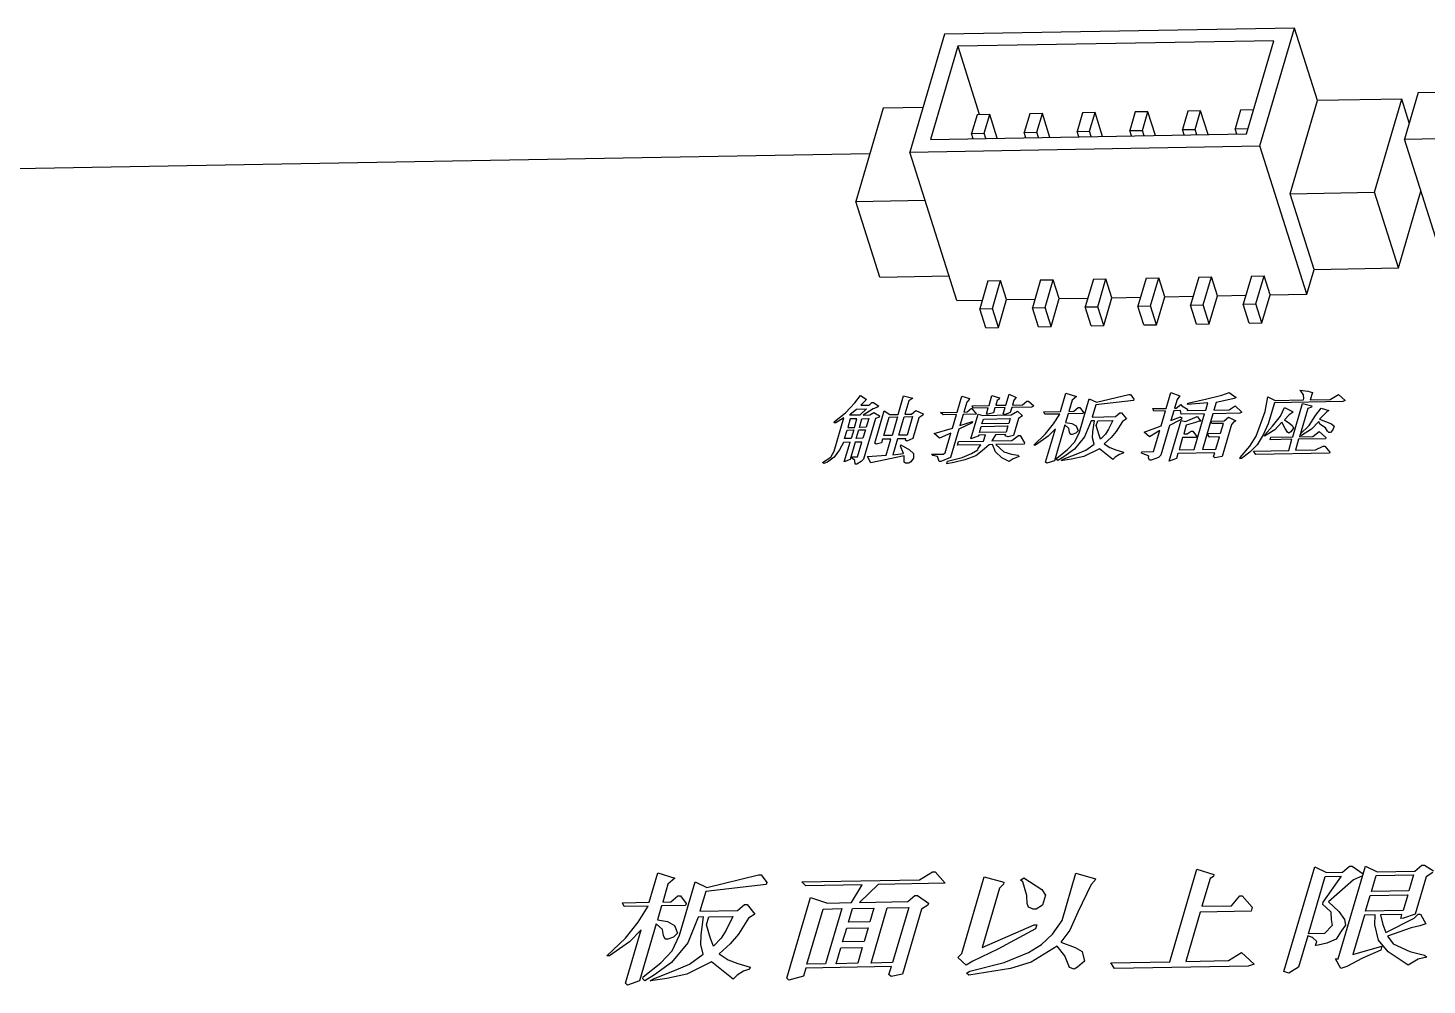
# Model space of a CAD drawing. Header units: inches. Extents: x 716 to 1232, y -1720 to -1356.
# Drawn here: x 1088.58 to 1120.18, y -1611.59 to -1589.97 of the extents above; entities that cross this region are included whole.
import ezdxf

# ---------------------------------------------------------------- set-up
doc = ezdxf.new("R2010")
doc.units = ezdxf.units.IN
doc.header["$LTSCALE"] = 20
doc.header["$MEASUREMENT"] = 0
doc.layers.get('0').update_dxf_attribs({"linetype": 'CONTINUOUS'})
doc.layers.add('03___PRT_ALL_CURVES', color=7, linetype='CONTINUOUS')

msp = doc.modelspace()

# ---------------------------------------------------------------- linework, layer by layer
at = {"color": 7, "linetype": 'Continuous'}
for p, q in [((1109.28, -1590.112), (1108.497, -1592.777)), ((1117.184, -1589.972), (1109.28, -1590.112)), ((1116.401, -1592.637), (1117.184, -1589.972)), ((1117.702, -1591.611), (1117.184, -1589.972)), ((1109.579, -1590.386), (1108.96, -1592.49)), ((1116.72, -1590.259), (1109.579, -1590.386)), ((1109.579, -1590.386), (1110.063, -1591.916)), ((1116.102, -1592.363), (1116.72, -1590.259)), ((1117.084, -1593.715), (1117.702, -1591.611)), ((1119.606, -1591.577), (1117.702, -1591.611)), ((1118.988, -1593.681), (1119.606, -1591.577)), ((1119.777, -1592.117), (1119.606, -1591.577)), ((1119.979, -1591.432), (1119.669, -1592.484)), ((1119.979, -1591.432), (1120.455, -1591.424)), ((1107.894, -1591.785), (1107.276, -1593.889)), ((1108.793, -1591.769), (1107.894, -1591.785)), ((1110.014, -1591.932), (1109.89, -1592.352)), ((1110.299, -1591.927), (1110.014, -1591.932)), ((1110.176, -1592.347), (1110.299, -1591.927)), ((1110.469, -1592.463), (1110.299, -1591.927)), ((1111.204, -1591.911), (1111.08, -1592.331)), ((1111.49, -1591.905), (1111.204, -1591.911)), ((1111.366, -1592.326), (1111.49, -1591.905)), ((1111.659, -1592.442), (1111.49, -1591.905)), ((1112.394, -1591.889), (1112.271, -1592.31)), ((1112.68, -1591.884), (1112.394, -1591.889)), ((1112.556, -1592.305), (1112.68, -1591.884)), ((1112.85, -1592.421), (1112.68, -1591.884)), ((1113.585, -1591.868), (1113.461, -1592.289)), ((1113.87, -1591.863), (1113.585, -1591.868)), ((1113.747, -1592.284), (1113.87, -1591.863)), ((1114.04, -1592.399), (1113.87, -1591.863)), ((1114.775, -1591.847), (1114.651, -1592.268)), ((1115.061, -1591.842), (1114.775, -1591.847)), ((1114.937, -1592.263), (1115.061, -1591.842)), ((1115.23, -1592.378), (1115.061, -1591.842)), ((1115.965, -1591.826), (1115.842, -1592.247)), ((1116.251, -1591.821), (1115.965, -1591.826)), ((1109.89, -1592.352), (1110.176, -1592.347)), ((1110.214, -1592.467), (1110.176, -1592.347)), ((1111.08, -1592.331), (1111.366, -1592.326)), ((1111.118, -1592.451), (1111.08, -1592.331)), ((1111.404, -1592.446), (1111.366, -1592.326)), ((1112.271, -1592.31), (1112.556, -1592.305)), ((1112.309, -1592.43), (1112.271, -1592.31)), ((1112.594, -1592.425), (1112.556, -1592.305)), ((1113.461, -1592.289), (1113.747, -1592.284)), ((1113.499, -1592.409), (1113.461, -1592.289)), ((1113.785, -1592.404), (1113.747, -1592.284)), ((1114.651, -1592.268), (1114.937, -1592.263)), ((1114.689, -1592.388), (1114.651, -1592.268)), ((1114.975, -1592.383), (1114.937, -1592.263)), ((1115.842, -1592.247), (1116.127, -1592.242)), ((1115.88, -1592.367), (1115.842, -1592.247)), ((1108.497, -1592.777), (1116.401, -1592.637)), ((1108.96, -1592.49), (1116.102, -1592.363)), ((1109.928, -1592.472), (1109.89, -1592.352)), ((1117.46, -1595.986), (1116.401, -1592.637)), ((1119.669, -1592.484), (1122.526, -1592.434)), ((1121.022, -1596.76), (1119.669, -1592.484)), ((1107.592, -1592.812), (1067.98, -1593.515)), ((1109.556, -1596.126), (1108.497, -1592.777)), ((1107.276, -1593.889), (1108.84, -1593.861)), ((1107.817, -1595.599), (1107.276, -1593.889)), ((1117.084, -1593.715), (1118.988, -1593.681)), ((1117.625, -1595.425), (1117.084, -1593.715)), ((1119.529, -1595.391), (1118.988, -1593.681)), ((1119.529, -1595.391), (1120.039, -1593.654)), ((1117.46, -1595.986), (1117.625, -1595.425)), ((1117.625, -1595.425), (1119.529, -1595.391)), ((1107.817, -1595.599), (1109.381, -1595.571)), ((1110.259, -1595.684), (1110.074, -1596.315)), ((1110.259, -1595.684), (1110.545, -1595.679)), ((1110.359, -1596.31), (1110.545, -1595.679)), ((1110.68, -1596.106), (1110.545, -1595.679)), ((1111.449, -1595.663), (1111.264, -1596.294)), ((1111.449, -1595.663), (1111.735, -1595.658)), ((1111.55, -1596.289), (1111.735, -1595.658)), ((1111.87, -1596.085), (1111.735, -1595.658)), ((1112.64, -1595.642), (1112.454, -1596.273)), ((1112.64, -1595.642), (1112.925, -1595.636)), ((1112.74, -1596.268), (1112.925, -1595.636)), ((1113.061, -1596.064), (1112.925, -1595.636)), ((1113.83, -1595.62), (1113.645, -1596.252)), ((1113.83, -1595.62), (1114.116, -1595.615)), ((1113.93, -1596.247), (1114.116, -1595.615)), ((1114.251, -1596.043), (1114.116, -1595.615)), ((1115.02, -1595.599), (1114.835, -1596.23)), ((1115.02, -1595.599), (1115.306, -1595.594)), ((1115.12, -1596.225), (1115.306, -1595.594)), ((1115.441, -1596.022), (1115.306, -1595.594)), ((1116.211, -1595.578), (1116.025, -1596.209)), ((1116.211, -1595.578), (1116.496, -1595.573)), ((1116.311, -1596.204), (1116.496, -1595.573)), ((1116.631, -1596.001), (1116.496, -1595.573)), ((1109.556, -1596.126), (1110.132, -1596.116)), ((1110.495, -1596.737), (1110.68, -1596.106)), ((1110.68, -1596.106), (1111.322, -1596.095)), ((1111.685, -1596.716), (1111.87, -1596.085)), ((1111.87, -1596.085), (1112.513, -1596.074)), ((1112.875, -1596.695), (1113.061, -1596.064)), ((1113.061, -1596.064), (1113.703, -1596.053)), ((1114.065, -1596.674), (1114.251, -1596.043)), ((1114.251, -1596.043), (1114.893, -1596.031)), ((1115.256, -1596.653), (1115.441, -1596.022)), ((1115.441, -1596.022), (1116.084, -1596.01)), ((1116.446, -1596.632), (1116.631, -1596.001)), ((1116.631, -1596.001), (1117.46, -1595.986)), ((1110.074, -1596.315), (1110.359, -1596.31)), ((1110.209, -1596.743), (1110.074, -1596.315)), ((1110.495, -1596.737), (1110.359, -1596.31)), ((1111.264, -1596.294), (1111.55, -1596.289)), ((1111.399, -1596.721), (1111.264, -1596.294)), ((1111.685, -1596.716), (1111.55, -1596.289)), ((1112.454, -1596.273), (1112.74, -1596.268)), ((1112.589, -1596.7), (1112.454, -1596.273)), ((1112.875, -1596.695), (1112.74, -1596.268)), ((1113.645, -1596.252), (1113.93, -1596.247)), ((1113.78, -1596.679), (1113.645, -1596.252)), ((1114.065, -1596.674), (1113.93, -1596.247)), ((1114.835, -1596.23), (1115.12, -1596.225)), ((1114.97, -1596.658), (1114.835, -1596.23)), ((1115.256, -1596.653), (1115.12, -1596.225)), ((1116.025, -1596.209), (1116.311, -1596.204)), ((1116.16, -1596.637), (1116.025, -1596.209)), ((1116.446, -1596.632), (1116.311, -1596.204)), ((1110.209, -1596.743), (1110.495, -1596.737)), ((1111.399, -1596.721), (1111.685, -1596.716)), ((1112.589, -1596.7), (1112.875, -1596.695)), ((1113.78, -1596.679), (1114.065, -1596.674)), ((1114.97, -1596.658), (1115.256, -1596.653)), ((1116.16, -1596.637), (1116.446, -1596.632))]:
    msp.add_line(p, q, dxfattribs=at)
at = {"layer": '03___PRT_ALL_CURVES', "color": 40, "linetype": 'Continuous'}
for p, q in [((1107.256, -1598.441), (1107.38, -1598.272)), ((1107.38, -1598.272), (1107.507, -1598.353)), ((1107.507, -1598.353), (1107.499, -1598.381)), ((1108.232, -1598.7), (1108.354, -1598.283)), ((1108.354, -1598.283), (1108.565, -1598.334)), ((1108.565, -1598.334), (1108.473, -1598.391)), ((1109.563, -1598.649), (1109.669, -1598.287)), ((1109.669, -1598.287), (1109.841, -1598.339)), ((1109.841, -1598.339), (1109.833, -1598.367)), ((1110.284, -1598.498), (1110.349, -1598.275)), ((1110.349, -1598.275), (1110.522, -1598.327)), ((1110.522, -1598.327), (1110.513, -1598.355)), ((1110.662, -1598.491), (1110.735, -1598.24)), ((1110.735, -1598.24), (1110.9, -1598.321)), ((1110.9, -1598.321), (1110.845, -1598.377)), ((1111.897, -1598.635), (1112.02, -1598.218)), ((1112.02, -1598.218), (1112.26, -1598.296)), ((1112.26, -1598.296), (1112.16, -1598.381)), ((1112.325, -1599.098), (1112.546, -1598.347)), ((1112.546, -1598.347), (1112.71, -1598.427)), ((1112.71, -1598.427), (1113.439, -1598.248)), ((1113.439, -1598.248), (1113.477, -1598.247)), ((1113.477, -1598.247), (1113.558, -1598.356)), ((1114.286, -1598.565), (1114.392, -1598.203)), ((1114.392, -1598.203), (1114.594, -1598.283)), ((1114.594, -1598.283), (1114.532, -1598.367)), ((1115.175, -1598.355), (1115.539, -1598.266)), ((1115.539, -1598.266), (1115.707, -1598.208)), ((1115.817, -1598.344), (1115.658, -1598.375)), ((1115.707, -1598.208), (1115.863, -1598.316)), ((1115.863, -1598.316), (1115.817, -1598.344)), ((1116.521, -1598.636), (1116.581, -1598.303)), ((1116.581, -1598.303), (1116.745, -1598.383)), ((1117.332, -1598.179), (1117.302, -1598.152)), ((1117.302, -1598.152), (1117.483, -1598.176)), ((1117.383, -1598.261), (1117.332, -1598.179)), ((1117.396, -1598.344), (1117.383, -1598.261)), ((1117.388, -1598.372), (1117.396, -1598.344)), ((1117.483, -1598.176), (1117.588, -1598.202)), ((1117.588, -1598.202), (1117.539, -1598.369)), ((1117.992, -1598.361), (1118.176, -1598.247)), ((1118.176, -1598.247), (1118.324, -1598.383)), ((1106.793, -1598.864), (1107.039, -1598.666)), ((1107.039, -1598.666), (1107.256, -1598.441)), ((1107.144, -1598.692), (1107.29, -1598.578)), ((1107.29, -1598.578), (1107.517, -1598.574)), ((1107.517, -1598.574), (1107.363, -1598.716)), ((1107.499, -1598.381), (1107.39, -1598.494)), ((1107.39, -1598.494), (1107.579, -1598.49)), ((1107.668, -1598.572), (1107.438, -1598.714)), ((1107.579, -1598.49), (1107.633, -1598.434)), ((1107.589, -1598.712), (1107.681, -1598.655)), ((1107.633, -1598.434), (1107.671, -1598.433)), ((1107.752, -1598.543), (1107.668, -1598.572)), ((1107.671, -1598.433), (1107.798, -1598.514)), ((1107.681, -1598.655), (1107.808, -1598.735)), ((1107.704, -1599.346), (1107.916, -1598.623)), ((1107.798, -1598.514), (1107.752, -1598.543)), ((1107.916, -1598.623), (1108.043, -1598.704)), ((1108.473, -1598.391), (1108.383, -1598.697)), ((1108.534, -1598.695), (1108.634, -1598.61)), ((1108.634, -1598.61), (1108.799, -1598.69)), ((1109.185, -1598.656), (1109.563, -1598.649)), ((1109.244, -1598.71), (1109.185, -1598.656)), ((1109.779, -1598.424), (1109.714, -1598.646)), ((1109.714, -1598.646), (1109.789, -1598.645)), ((1109.833, -1598.367), (1109.779, -1598.424)), ((1109.789, -1598.645), (1109.889, -1598.56)), ((1109.889, -1598.56), (1110, -1598.696)), ((1109.906, -1598.504), (1110.284, -1598.498)), ((1109.927, -1598.559), (1109.906, -1598.504)), ((1110.267, -1598.553), (1109.927, -1598.559)), ((1110.226, -1598.692), (1110.267, -1598.553)), ((1110.386, -1598.662), (1110.264, -1598.692)), ((1110.418, -1598.551), (1110.386, -1598.662)), ((1110.645, -1598.547), (1110.418, -1598.551)), ((1110.467, -1598.384), (1110.435, -1598.495)), ((1110.435, -1598.495), (1110.662, -1598.491)), ((1110.513, -1598.355), (1110.467, -1598.384)), ((1110.604, -1598.686), (1110.645, -1598.547)), ((1110.764, -1598.655), (1110.634, -1598.713)), ((1110.796, -1598.544), (1110.764, -1598.655)), ((1110.785, -1598.71), (1110.923, -1598.625)), ((1111.25, -1598.536), (1110.796, -1598.544)), ((1110.845, -1598.377), (1110.813, -1598.488)), ((1110.813, -1598.488), (1111.039, -1598.484)), ((1110.923, -1598.625), (1111.041, -1598.733)), ((1111.039, -1598.484), (1111.139, -1598.399)), ((1111.139, -1598.399), (1111.177, -1598.399)), ((1111.177, -1598.399), (1111.296, -1598.507)), ((1111.296, -1598.507), (1111.25, -1598.536)), ((1111.519, -1598.642), (1111.897, -1598.635)), ((1111.541, -1598.697), (1111.519, -1598.642)), ((1112.16, -1598.381), (1112.086, -1598.632)), ((1112.086, -1598.632), (1112.2, -1598.63)), ((1112.2, -1598.63), (1112.3, -1598.545)), ((1112.3, -1598.545), (1112.337, -1598.544)), ((1112.337, -1598.544), (1112.418, -1598.654)), ((1112.418, -1598.654), (1112.41, -1598.681)), ((1112.694, -1598.483), (1112.612, -1598.761)), ((1113.55, -1598.384), (1112.694, -1598.483)), ((1113.141, -1598.751), (1113.241, -1598.667)), ((1113.241, -1598.667), (1113.279, -1598.666)), ((1113.279, -1598.666), (1113.389, -1598.802)), ((1113.558, -1598.356), (1113.55, -1598.384)), ((1113.984, -1598.57), (1114.286, -1598.565)), ((1114.005, -1598.625), (1113.984, -1598.57)), ((1114.27, -1598.621), (1114.005, -1598.625)), ((1114.172, -1598.955), (1114.27, -1598.621)), ((1114.459, -1598.617), (1114.393, -1598.84)), ((1114.61, -1598.615), (1114.459, -1598.617)), ((1114.532, -1598.367), (1114.475, -1598.562)), ((1114.475, -1598.562), (1114.513, -1598.561)), ((1114.513, -1598.561), (1114.613, -1598.476)), ((1114.623, -1598.698), (1114.61, -1598.615)), ((1114.613, -1598.476), (1114.642, -1598.503)), ((1114.642, -1598.503), (1114.769, -1598.584)), ((1114.769, -1598.584), (1114.761, -1598.612)), ((1114.761, -1598.612), (1115.177, -1598.605)), ((1115.226, -1598.438), (1114.764, -1598.474)), ((1114.764, -1598.474), (1114.772, -1598.446)), ((1114.772, -1598.446), (1115.175, -1598.355)), ((1115.177, -1598.605), (1115.226, -1598.438)), ((1115.415, -1598.434), (1115.365, -1598.601)), ((1115.365, -1598.601), (1115.706, -1598.595)), ((1115.658, -1598.375), (1115.415, -1598.434)), ((1115.706, -1598.595), (1115.843, -1598.51)), ((1115.843, -1598.51), (1115.992, -1598.646)), ((1115.992, -1598.646), (1115.946, -1598.674)), ((1116.319, -1599.193), (1116.521, -1598.636)), ((1116.729, -1598.439), (1116.59, -1598.912)), ((1118.278, -1598.411), (1116.729, -1598.439)), ((1116.745, -1598.383), (1117.388, -1598.372)), ((1116.866, -1598.741), (1116.961, -1598.545)), ((1116.961, -1598.545), (1117.125, -1598.625)), ((1117.155, -1598.653), (1117.063, -1598.71)), ((1117.125, -1598.625), (1117.155, -1598.653)), ((1117.142, -1599.207), (1117.363, -1598.455)), ((1117.482, -1598.564), (1117.294, -1599.204)), ((1117.363, -1598.455), (1117.574, -1598.507)), ((1117.565, -1598.535), (1117.482, -1598.564)), ((1117.539, -1598.369), (1117.992, -1598.361)), ((1117.574, -1598.507), (1117.565, -1598.535)), ((1117.659, -1598.727), (1117.784, -1598.558)), ((1117.91, -1598.639), (1117.748, -1598.808)), ((1117.784, -1598.558), (1117.956, -1598.611)), ((1117.956, -1598.611), (1117.91, -1598.639)), ((1118.324, -1598.383), (1118.278, -1598.411)), ((1106.785, -1598.892), (1106.793, -1598.864)), ((1106.822, -1598.891), (1106.785, -1598.892)), ((1106.786, -1599.529), (1107.006, -1598.777)), ((1107.006, -1598.777), (1106.822, -1598.891)), ((1107.149, -1598.802), (1107.092, -1598.997)), ((1107.136, -1598.72), (1107.144, -1598.692)), ((1107.363, -1598.716), (1107.136, -1598.72)), ((1107.3, -1598.8), (1107.149, -1598.802)), ((1107.243, -1598.995), (1107.3, -1598.8)), ((1107.357, -1598.993), (1107.414, -1598.798)), ((1107.414, -1598.798), (1107.565, -1598.795)), ((1107.438, -1598.714), (1107.589, -1598.712)), ((1107.716, -1598.792), (1107.446, -1599.711)), ((1107.565, -1598.795), (1107.508, -1598.99)), ((1107.8, -1598.763), (1107.716, -1598.792)), ((1107.808, -1598.735), (1107.8, -1598.763)), ((1107.904, -1599.177), (1108.027, -1598.759)), ((1108.027, -1598.759), (1108.216, -1598.756)), ((1108.043, -1598.704), (1108.232, -1598.7)), ((1108.216, -1598.756), (1108.093, -1599.173)), ((1108.244, -1599.171), (1108.367, -1598.753)), ((1108.367, -1598.753), (1108.556, -1598.75)), ((1108.383, -1598.697), (1108.534, -1598.695)), ((1108.556, -1598.75), (1108.433, -1599.167)), ((1108.699, -1598.775), (1108.56, -1599.248)), ((1108.79, -1598.718), (1108.699, -1598.775)), ((1108.799, -1598.69), (1108.79, -1598.718)), ((1109.546, -1598.705), (1109.244, -1598.71)), ((1109.456, -1599.011), (1109.546, -1598.705)), ((1109.905, -1598.892), (1109.599, -1599.036)), ((1109.697, -1598.702), (1109.624, -1598.952)), ((1109.624, -1598.952), (1109.913, -1598.864)), ((1110, -1598.696), (1109.697, -1598.702)), ((1109.874, -1599.252), (1110.037, -1598.696)), ((1109.913, -1598.864), (1109.905, -1598.892)), ((1110.037, -1598.696), (1110.143, -1598.722)), ((1110.066, -1599.111), (1110.107, -1598.971)), ((1110.107, -1598.971), (1110.711, -1598.961)), ((1110.123, -1598.916), (1110.156, -1598.804)), ((1110.728, -1598.905), (1110.123, -1598.916)), ((1110.143, -1598.722), (1110.785, -1598.71)), ((1110.156, -1598.804), (1110.761, -1598.794)), ((1110.264, -1598.692), (1110.226, -1598.692)), ((1110.634, -1598.713), (1110.604, -1598.686)), ((1110.711, -1598.961), (1110.671, -1599.1)), ((1110.761, -1598.794), (1110.728, -1598.905)), ((1110.949, -1598.79), (1110.835, -1599.18)), ((1111.041, -1598.733), (1110.949, -1598.79)), ((1111.881, -1598.691), (1111.541, -1598.697)), ((1111.561, -1599.139), (1111.74, -1598.915)), ((1111.74, -1598.915), (1111.881, -1598.691)), ((1111.996, -1598.938), (1111.759, -1599.745)), ((1112.085, -1599.019), (1111.996, -1598.938)), ((1112.07, -1598.687), (1112.013, -1598.882)), ((1112.013, -1598.882), (1112.156, -1598.907)), ((1112.41, -1598.681), (1112.07, -1598.687)), ((1112.156, -1598.907), (1112.253, -1598.961)), ((1112.253, -1598.961), (1112.295, -1599.071)), ((1112.588, -1598.844), (1112.443, -1599.207)), ((1112.663, -1598.843), (1112.588, -1598.844)), ((1112.612, -1598.761), (1113.141, -1598.751)), ((1112.627, -1599.093), (1112.663, -1598.843)), ((1112.706, -1598.953), (1112.739, -1598.842)), ((1112.762, -1599.146), (1112.706, -1598.953)), ((1112.739, -1598.842), (1113.079, -1598.836)), ((1113.079, -1598.836), (1112.984, -1599.031)), ((1113.297, -1598.859), (1113.156, -1599.083)), ((1113.389, -1598.802), (1113.297, -1598.859)), ((1113.791, -1599.1), (1114.172, -1598.955)), ((1114.36, -1598.951), (1114.164, -1599.619)), ((1114.35, -1599.754), (1114.62, -1598.836)), ((1114.582, -1598.837), (1114.36, -1598.951)), ((1114.393, -1598.84), (1114.607, -1598.753)), ((1114.628, -1598.808), (1114.582, -1598.837)), ((1114.607, -1598.753), (1114.636, -1598.78)), ((1114.62, -1598.836), (1114.725, -1598.862)), ((1115.152, -1598.688), (1114.623, -1598.698)), ((1114.636, -1598.78), (1114.628, -1598.808)), ((1114.738, -1598.945), (1114.681, -1599.139)), ((1114.725, -1598.862), (1114.985, -1598.746)), ((1114.944, -1598.886), (1114.738, -1598.945)), ((1114.915, -1599.495), (1115.152, -1598.688)), ((1115.027, -1598.856), (1114.944, -1598.886)), ((1114.985, -1598.746), (1115.065, -1598.856)), ((1115.065, -1598.856), (1115.027, -1598.856)), ((1115.341, -1598.685), (1115.104, -1599.492)), ((1115.292, -1598.852), (1115.594, -1598.846)), ((1115.313, -1598.907), (1115.292, -1598.852)), ((1115.578, -1598.902), (1115.313, -1598.907)), ((1115.946, -1598.674), (1115.341, -1598.685)), ((1115.512, -1599.125), (1115.578, -1598.902)), ((1115.759, -1598.927), (1115.546, -1599.65)), ((1115.594, -1598.846), (1115.694, -1598.762)), ((1115.694, -1598.762), (1115.859, -1598.842)), ((1115.813, -1598.87), (1115.759, -1598.927)), ((1115.859, -1598.842), (1115.813, -1598.87)), ((1116.59, -1598.912), (1116.479, -1599.163)), ((1116.516, -1599.162), (1116.687, -1598.965)), ((1116.687, -1598.965), (1116.866, -1598.741)), ((1116.9, -1598.879), (1116.738, -1599.048)), ((1116.973, -1599.016), (1116.9, -1598.879)), ((1117.063, -1598.71), (1116.955, -1598.822)), ((1116.955, -1598.822), (1117.081, -1598.903)), ((1117.081, -1598.903), (1117.14, -1598.957)), ((1117.14, -1598.957), (1117.162, -1599.012)), ((1117.31, -1599.148), (1117.518, -1598.951)), ((1117.518, -1598.951), (1117.659, -1598.727)), ((1117.732, -1598.864), (1117.569, -1599.033)), ((1117.753, -1598.919), (1117.732, -1598.864)), ((1117.748, -1598.808), (1118.018, -1598.914)), ((1117.88, -1599), (1117.753, -1598.919)), ((1118.018, -1598.914), (1118.077, -1598.968)), ((1118.077, -1598.968), (1118.052, -1599.052)), ((1107.018, -1599.248), (1107.076, -1599.053)), ((1107.17, -1599.245), (1107.018, -1599.248)), ((1107.076, -1599.053), (1107.227, -1599.05)), ((1107.092, -1598.997), (1107.243, -1598.995)), ((1107.227, -1599.05), (1107.17, -1599.245)), ((1107.283, -1599.243), (1107.34, -1599.048)), ((1107.434, -1599.24), (1107.283, -1599.243)), ((1107.34, -1599.048), (1107.491, -1599.046)), ((1107.508, -1598.99), (1107.357, -1598.993)), ((1107.491, -1599.046), (1107.434, -1599.24)), ((1107.879, -1599.26), (1107.855, -1599.344)), ((1108.068, -1599.257), (1107.879, -1599.26)), ((1108.093, -1599.173), (1107.904, -1599.177)), ((1107.962, -1599.619), (1108.068, -1599.257)), ((1108.219, -1599.254), (1108.113, -1599.616)), ((1108.408, -1599.251), (1108.219, -1599.254)), ((1108.433, -1599.167), (1108.244, -1599.171)), ((1108.4, -1599.279), (1108.408, -1599.251)), ((1108.43, -1599.306), (1108.4, -1599.279)), ((1108.56, -1599.248), (1108.43, -1599.306)), ((1109.046, -1599.129), (1109.456, -1599.011)), ((1109.164, -1599.237), (1109.046, -1599.129)), ((1109.424, -1599.122), (1109.164, -1599.237)), ((1109.293, -1599.567), (1109.424, -1599.122)), ((1109.599, -1599.036), (1109.411, -1599.676)), ((1110.041, -1599.194), (1109.874, -1599.252)), ((1110.05, -1599.166), (1110.041, -1599.194)), ((1110.201, -1599.164), (1110.05, -1599.166)), ((1110.671, -1599.1), (1110.066, -1599.111)), ((1110.16, -1599.303), (1110.201, -1599.164)), ((1110.427, -1599.16), (1110.349, -1599.299)), ((1110.349, -1599.299), (1110.802, -1599.291)), ((1110.654, -1599.156), (1110.427, -1599.16)), ((1110.646, -1599.183), (1110.654, -1599.156)), ((1110.713, -1599.21), (1110.646, -1599.183)), ((1110.835, -1599.18), (1110.713, -1599.21)), ((1110.802, -1599.291), (1110.948, -1599.178)), ((1110.948, -1599.178), (1110.986, -1599.177)), ((1110.986, -1599.177), (1111.088, -1599.342)), ((1111.299, -1599.393), (1111.561, -1599.139)), ((1111.62, -1599.194), (1111.336, -1599.393)), ((1111.562, -1599.776), (1111.783, -1599.025)), ((1111.783, -1599.025), (1111.62, -1599.194)), ((1112.098, -1599.102), (1112.085, -1599.019)), ((1112.12, -1599.157), (1112.098, -1599.102)), ((1112.158, -1599.157), (1112.12, -1599.157)), ((1112.241, -1599.127), (1112.158, -1599.157)), ((1112.443, -1599.207), (1112.211, -1599.488)), ((1112.222, -1599.322), (1112.325, -1599.098)), ((1112.295, -1599.071), (1112.241, -1599.127)), ((1112.624, -1599.231), (1112.627, -1599.093)), ((1112.659, -1599.369), (1112.624, -1599.231)), ((1112.805, -1599.256), (1112.762, -1599.146)), ((1112.913, -1599.143), (1112.805, -1599.256)), ((1113.04, -1599.224), (1112.886, -1599.365)), ((1112.984, -1599.031), (1112.913, -1599.143)), ((1113.156, -1599.083), (1113.04, -1599.224)), ((1113.909, -1599.209), (1113.791, -1599.1)), ((1114.139, -1599.066), (1113.909, -1599.209)), ((1114, -1599.539), (1114.139, -1599.066)), ((1114.657, -1599.223), (1114.575, -1599.501)), ((1114.959, -1599.218), (1114.657, -1599.223)), ((1114.681, -1599.139), (1114.757, -1599.138)), ((1114.757, -1599.138), (1114.849, -1599.081)), ((1114.849, -1599.081), (1114.886, -1599.08)), ((1114.886, -1599.08), (1114.967, -1599.19)), ((1114.967, -1599.19), (1114.959, -1599.218)), ((1115.21, -1599.13), (1115.512, -1599.125)), ((1115.261, -1599.212), (1115.21, -1599.13)), ((1115.488, -1599.208), (1115.261, -1599.212)), ((1115.406, -1599.487), (1115.488, -1599.208)), ((1116.178, -1599.417), (1116.319, -1599.193)), ((1116.479, -1599.163), (1116.338, -1599.387)), ((1116.738, -1599.048), (1116.508, -1599.19)), ((1116.508, -1599.19), (1116.516, -1599.162)), ((1116.635, -1599.271), (1116.651, -1599.215)), ((1117.126, -1599.262), (1116.635, -1599.271)), ((1116.651, -1599.215), (1117.142, -1599.207)), ((1117.024, -1599.098), (1116.973, -1599.016)), ((1117.054, -1599.125), (1117.024, -1599.098)), ((1117.052, -1599.513), (1117.126, -1599.262)), ((1117.1, -1599.097), (1117.054, -1599.125)), ((1117.162, -1599.012), (1117.1, -1599.097)), ((1117.277, -1599.259), (1117.204, -1599.51)), ((1117.882, -1599.249), (1117.277, -1599.259)), ((1117.294, -1599.204), (1117.596, -1599.198)), ((1117.339, -1599.175), (1117.31, -1599.148)), ((1117.569, -1599.033), (1117.339, -1599.175)), ((1117.596, -1599.198), (1117.742, -1599.085)), ((1117.742, -1599.085), (1117.89, -1599.221)), ((1117.931, -1599.082), (1117.88, -1599)), ((1117.89, -1599.221), (1117.882, -1599.249)), ((1117.96, -1599.109), (1117.931, -1599.082)), ((1117.998, -1599.108), (1117.96, -1599.109)), ((1118.052, -1599.052), (1117.998, -1599.108)), ((1106.707, -1599.669), (1106.786, -1599.529)), ((1106.907, -1599.499), (1106.782, -1599.667)), ((1106.994, -1599.331), (1106.907, -1599.499)), ((1107.145, -1599.329), (1106.994, -1599.331)), ((1107.014, -1599.774), (1107.145, -1599.329)), ((1107.258, -1599.327), (1107.144, -1599.716)), ((1107.41, -1599.324), (1107.258, -1599.327)), ((1107.311, -1599.658), (1107.41, -1599.324)), ((1107.733, -1599.373), (1107.704, -1599.346)), ((1107.855, -1599.344), (1107.733, -1599.373)), ((1108.113, -1599.616), (1108.348, -1599.584)), ((1108.284, -1599.419), (1108.292, -1599.391)), ((1108.348, -1599.584), (1108.284, -1599.419)), ((1108.292, -1599.391), (1108.486, -1599.499)), ((1108.486, -1599.499), (1108.575, -1599.58)), ((1108.575, -1599.58), (1108.58, -1599.691)), ((1108.982, -1599.6), (1109.247, -1599.596)), ((1109.012, -1599.628), (1108.982, -1599.6)), ((1109.247, -1599.596), (1109.293, -1599.567)), ((1109.569, -1599.396), (1109.593, -1599.313)), ((1110.098, -1599.387), (1109.569, -1599.396)), ((1109.593, -1599.313), (1110.16, -1599.303)), ((1109.676, -1599.671), (1109.889, -1599.584)), ((1109.889, -1599.584), (1110.027, -1599.499)), ((1110.132, -1599.525), (1109.986, -1599.638)), ((1110.027, -1599.499), (1110.035, -1599.471)), ((1110.035, -1599.471), (1110.098, -1599.387)), ((1110.287, -1599.384), (1110.132, -1599.525)), ((1110.362, -1599.382), (1110.287, -1599.384)), ((1110.426, -1599.547), (1110.362, -1599.382)), ((1110.574, -1599.683), (1110.426, -1599.547)), ((1111.08, -1599.369), (1110.438, -1599.381)), ((1110.438, -1599.381), (1110.615, -1599.544)), ((1110.615, -1599.544), (1110.788, -1599.596)), ((1110.788, -1599.596), (1110.931, -1599.621)), ((1111.088, -1599.342), (1111.08, -1599.369)), ((1111.336, -1599.393), (1111.299, -1599.393)), ((1111.813, -1599.689), (1112.059, -1599.491)), ((1111.956, -1599.714), (1112.253, -1599.598)), ((1112.211, -1599.488), (1111.973, -1599.658)), ((1112.059, -1599.491), (1112.222, -1599.322)), ((1112.253, -1599.598), (1112.467, -1599.511)), ((1112.777, -1599.478), (1112.426, -1599.65)), ((1112.467, -1599.511), (1112.659, -1599.369)), ((1113.082, -1599.722), (1112.777, -1599.478)), ((1112.886, -1599.365), (1113.012, -1599.446)), ((1113.012, -1599.446), (1113.147, -1599.499)), ((1113.228, -1599.608), (1113.136, -1599.665)), ((1113.147, -1599.499), (1113.32, -1599.551)), ((1113.311, -1599.579), (1113.228, -1599.608)), ((1113.32, -1599.551), (1113.311, -1599.579)), ((1113.727, -1599.572), (1113.735, -1599.544)), ((1113.862, -1599.625), (1113.727, -1599.572)), ((1113.735, -1599.544), (1114, -1599.539)), ((1114.55, -1599.585), (1114.518, -1599.696)), ((1115.382, -1599.57), (1114.55, -1599.585)), ((1114.575, -1599.501), (1114.915, -1599.495)), ((1115.104, -1599.492), (1115.406, -1599.487)), ((1115.357, -1599.653), (1115.382, -1599.57)), ((1115.954, -1599.671), (1116.178, -1599.417)), ((1116.175, -1599.556), (1115.983, -1599.698)), ((1116.338, -1599.387), (1116.175, -1599.556)), ((1116.259, -1599.527), (1117.052, -1599.513)), ((1116.31, -1599.609), (1116.259, -1599.527)), ((1117.973, -1599.579), (1116.31, -1599.609)), ((1117.204, -1599.51), (1117.657, -1599.502)), ((1117.657, -1599.502), (1117.833, -1599.416)), ((1117.833, -1599.416), (1117.871, -1599.415)), ((1117.871, -1599.415), (1117.981, -1599.552)), ((1117.981, -1599.552), (1117.973, -1599.579)), ((1106.523, -1599.783), (1106.707, -1599.669)), ((1106.553, -1599.81), (1106.523, -1599.783)), ((1106.636, -1599.781), (1106.553, -1599.81)), ((1106.782, -1599.667), (1106.636, -1599.781)), ((1107.144, -1599.716), (1107.014, -1599.774)), ((1107.19, -1599.688), (1107.198, -1599.66)), ((1107.249, -1599.742), (1107.19, -1599.688)), ((1107.198, -1599.66), (1107.311, -1599.658)), ((1107.262, -1599.825), (1107.249, -1599.742)), ((1107.3, -1599.824), (1107.262, -1599.825)), ((1107.392, -1599.767), (1107.3, -1599.824)), ((1107.446, -1599.711), (1107.392, -1599.767)), ((1107.538, -1599.654), (1107.962, -1599.619)), ((1107.611, -1599.791), (1107.538, -1599.654)), ((1108.37, -1599.639), (1107.611, -1599.791)), ((1108.366, -1599.778), (1108.37, -1599.639)), ((1108.396, -1599.805), (1108.366, -1599.778)), ((1108.472, -1599.803), (1108.396, -1599.805)), ((1108.518, -1599.775), (1108.472, -1599.803)), ((1108.58, -1599.691), (1108.518, -1599.775)), ((1109.117, -1599.653), (1109.012, -1599.628)), ((1109.16, -1599.763), (1109.117, -1599.653)), ((1109.198, -1599.763), (1109.16, -1599.763)), ((1109.411, -1599.676), (1109.198, -1599.763)), ((1109.333, -1599.816), (1109.349, -1599.76)), ((1109.492, -1599.785), (1109.333, -1599.816)), ((1109.349, -1599.76), (1109.676, -1599.671)), ((1109.735, -1599.726), (1109.492, -1599.785)), ((1109.986, -1599.638), (1109.735, -1599.726)), ((1110.739, -1599.763), (1110.574, -1599.683)), ((1110.831, -1599.706), (1110.739, -1599.763)), ((1110.961, -1599.648), (1110.831, -1599.706)), ((1110.931, -1599.621), (1110.961, -1599.648)), ((1111.592, -1599.803), (1111.562, -1599.776)), ((1111.759, -1599.745), (1111.592, -1599.803)), ((1111.805, -1599.717), (1111.813, -1599.689)), ((1111.835, -1599.744), (1111.805, -1599.717)), ((1111.973, -1599.658), (1111.835, -1599.744)), ((1111.91, -1599.742), (1111.956, -1599.714)), ((1111.948, -1599.742), (1111.91, -1599.742)), ((1112.145, -1599.71), (1111.948, -1599.742)), ((1112.426, -1599.65), (1112.145, -1599.71)), ((1113.136, -1599.665), (1113.082, -1599.722)), ((1113.892, -1599.652), (1113.862, -1599.625)), ((1113.883, -1599.68), (1113.892, -1599.652)), ((1113.905, -1599.735), (1113.883, -1599.68)), ((1113.943, -1599.734), (1113.905, -1599.735)), ((1114.11, -1599.676), (1113.943, -1599.734)), ((1114.164, -1599.619), (1114.11, -1599.676)), ((1114.518, -1599.696), (1114.35, -1599.754)), ((1115.387, -1599.681), (1115.357, -1599.653)), ((1115.546, -1599.65), (1115.387, -1599.681)), ((1115.945, -1599.698), (1115.954, -1599.671)), ((1115.983, -1599.698), (1115.945, -1599.698)), ((1102.609, -1609.72), (1102.806, -1609.052)), ((1102.806, -1609.052), (1103.19, -1609.178)), ((1108.713, -1609.213), (1109.007, -1609.03)), ((1109.007, -1609.03), (1109.067, -1609.029)), ((1109.067, -1609.029), (1109.291, -1609.291)), ((1111.932, -1610.13), (1112.245, -1609.062)), ((1112.245, -1609.062), (1112.69, -1609.187)), ((1114.364, -1611.062), (1114.979, -1608.969)), ((1114.979, -1608.969), (1115.363, -1609.095)), ((1115.363, -1609.095), (1115.35, -1609.139)), ((1116.946, -1611.282), (1117.639, -1608.922)), ((1117.639, -1608.922), (1117.903, -1609.05)), ((1117.903, -1609.05), (1118.265, -1609.043)), ((1118.173, -1610.994), (1118.788, -1608.901)), ((1118.265, -1609.043), (1118.425, -1608.908)), ((1118.425, -1608.908), (1118.486, -1608.906)), ((1118.486, -1608.906), (1118.736, -1609.079)), ((1118.788, -1608.901), (1119.051, -1609.029)), ((1119.051, -1609.029), (1119.898, -1609.014)), ((1119.898, -1609.014), (1120.058, -1608.879)), ((1120.058, -1608.879), (1120.118, -1608.878)), ((1120.118, -1608.878), (1120.321, -1609.007)), ((1120.308, -1609.051), (1120.161, -1609.143)), ((1103.029, -1609.314), (1102.912, -1609.714)), ((1103.19, -1609.178), (1103.029, -1609.314)), ((1103.294, -1610.461), (1103.647, -1609.258)), ((1103.647, -1609.258), (1103.91, -1609.387)), ((1105.253, -1609.318), (1103.884, -1609.476)), ((1103.91, -1609.387), (1105.077, -1609.1)), ((1105.077, -1609.1), (1105.137, -1609.099)), ((1105.137, -1609.099), (1105.266, -1609.274)), ((1105.266, -1609.274), (1105.253, -1609.318)), ((1106.052, -1609.26), (1108.713, -1609.213)), ((1106.147, -1609.347), (1106.052, -1609.26)), ((1107.417, -1609.324), (1106.147, -1609.347)), ((1107.178, -1609.727), (1107.417, -1609.324)), ((1107.78, -1609.318), (1107.36, -1609.724)), ((1109.291, -1609.291), (1107.78, -1609.318)), ((1109.667, -1610.879), (1110.177, -1609.143)), ((1110.521, -1609.402), (1110.129, -1610.738)), ((1110.177, -1609.143), (1110.621, -1609.268)), ((1110.608, -1609.312), (1110.521, -1609.402)), ((1110.621, -1609.268), (1110.608, -1609.312)), ((1110.997, -1609.217), (1111.071, -1609.171)), ((1111.044, -1609.26), (1110.997, -1609.217)), ((1111.134, -1609.569), (1111.044, -1609.26)), ((1111.071, -1609.171), (1111.476, -1609.43)), ((1112.59, -1609.321), (1112.286, -1609.947)), ((1112.677, -1609.231), (1112.59, -1609.321)), ((1112.69, -1609.187), (1112.677, -1609.231)), ((1115.277, -1609.185), (1115.093, -1609.808)), ((1115.35, -1609.139), (1115.277, -1609.185)), ((1117.497, -1610.43), (1117.876, -1609.139)), ((1118.239, -1609.132), (1117.827, -1609.716)), ((1117.876, -1609.139), (1118.239, -1609.132)), ((1118.515, -1609.216), (1117.948, -1609.713)), ((1118.723, -1609.124), (1118.515, -1609.216)), ((1118.92, -1609.475), (1119.025, -1609.118)), ((1119.025, -1609.118), (1119.872, -1609.103)), ((1119.872, -1609.103), (1119.767, -1609.46)), ((1120.161, -1609.143), (1119.912, -1609.989)), ((1102.005, -1609.731), (1102.609, -1609.72)), ((1102.912, -1609.714), (1103.093, -1609.711)), ((1103.093, -1609.711), (1103.253, -1609.575)), ((1103.253, -1609.575), (1103.314, -1609.574)), ((1103.314, -1609.574), (1103.443, -1609.749)), ((1103.884, -1609.476), (1103.753, -1609.921)), ((1105.714, -1611.437), (1106.25, -1609.611)), ((1106.25, -1609.611), (1106.634, -1609.737)), ((1106.634, -1609.737), (1107.178, -1609.727)), ((1107.36, -1609.724), (1108.448, -1609.705)), ((1108.448, -1609.705), (1108.608, -1609.569)), ((1108.608, -1609.569), (1108.668, -1609.568)), ((1108.668, -1609.568), (1108.918, -1609.741)), ((1111.142, -1609.746), (1111.134, -1609.569)), ((1111.476, -1609.43), (1111.557, -1609.561)), ((1111.557, -1609.561), (1111.492, -1609.784)), ((1115.759, -1609.797), (1115.945, -1609.572)), ((1115.945, -1609.572), (1116.005, -1609.571)), ((1116.005, -1609.571), (1116.229, -1609.832)), ((1117.827, -1609.716), (1117.814, -1609.76)), ((1117.948, -1609.713), (1118.185, -1609.931)), ((1118.79, -1609.92), (1118.894, -1609.564)), ((1118.894, -1609.564), (1119.741, -1609.549)), ((1119.767, -1609.46), (1118.92, -1609.475)), ((1119.741, -1609.549), (1119.636, -1609.905)), ((1102.039, -1609.819), (1102.005, -1609.731)), ((1102.583, -1609.809), (1102.039, -1609.819)), ((1102.358, -1610.167), (1102.583, -1609.809)), ((1102.886, -1609.803), (1102.794, -1610.115)), ((1103.43, -1609.794), (1102.886, -1609.803)), ((1103.443, -1609.749), (1103.43, -1609.794)), ((1103.753, -1609.921), (1104.6, -1609.906)), ((1103.956, -1610.05), (1104.5, -1610.041)), ((1104.5, -1610.041), (1104.348, -1610.353)), ((1104.6, -1609.906), (1104.76, -1609.77)), ((1104.76, -1609.77), (1104.82, -1609.769)), ((1104.82, -1609.769), (1104.997, -1609.988)), ((1104.997, -1609.988), (1104.85, -1610.079)), ((1106.168, -1611.118), (1106.534, -1609.872)), ((1106.534, -1609.872), (1106.958, -1609.864)), ((1106.958, -1609.864), (1106.591, -1611.111)), ((1107.108, -1610.172), (1107.199, -1609.86)), ((1107.199, -1609.86), (1107.683, -1609.851)), ((1107.683, -1609.851), (1107.592, -1610.163)), ((1107.619, -1611.093), (1107.985, -1609.846)), ((1107.985, -1609.846), (1108.469, -1609.837)), ((1108.469, -1609.837), (1108.103, -1611.084)), ((1108.758, -1609.876), (1108.327, -1611.346)), ((1108.905, -1609.785), (1108.758, -1609.876)), ((1108.918, -1609.741), (1108.905, -1609.785)), ((1111.177, -1609.834), (1111.142, -1609.746)), ((1111.284, -1609.876), (1111.177, -1609.834)), ((1111.345, -1609.875), (1111.284, -1609.876)), ((1111.492, -1609.784), (1111.345, -1609.875)), ((1112.286, -1609.947), (1112.108, -1610.349)), ((1115.054, -1609.942), (1114.727, -1611.055)), ((1116.203, -1609.922), (1115.054, -1609.942)), ((1115.093, -1609.808), (1115.759, -1609.797)), ((1116.229, -1609.832), (1116.203, -1609.922)), ((1117.814, -1609.76), (1118.004, -1609.934)), ((1118.004, -1609.934), (1118.012, -1610.111)), ((1118.185, -1609.931), (1118.314, -1610.106)), ((1118.763, -1610.009), (1118.502, -1610.9)), ((1119.005, -1610.005), (1118.763, -1610.009)), ((1119.636, -1609.905), (1118.79, -1609.92)), ((1119, -1610.226), (1119.005, -1610.005)), ((1119.61, -1609.994), (1119.126, -1610.003)), ((1119.126, -1610.003), (1119.182, -1610.223)), ((1119.584, -1610.083), (1119.61, -1609.994)), ((1119.912, -1609.989), (1119.644, -1610.082)), ((1119.886, -1610.078), (1119.973, -1609.988)), ((1119.973, -1609.988), (1120.033, -1609.986)), ((1120.033, -1609.986), (1120.149, -1610.206)), ((1102.072, -1610.527), (1102.358, -1610.167)), ((1102.073, -1611.546), (1102.426, -1610.343)), ((1102.426, -1610.343), (1102.166, -1610.614)), ((1102.768, -1610.204), (1102.388, -1611.496)), ((1102.91, -1610.335), (1102.768, -1610.204)), ((1102.794, -1610.115), (1103.023, -1610.155)), ((1102.931, -1610.467), (1102.91, -1610.335)), ((1103.023, -1610.155), (1103.178, -1610.241)), ((1103.178, -1610.241), (1103.247, -1610.417)), ((1103.714, -1610.055), (1103.483, -1610.635)), ((1103.835, -1610.052), (1103.714, -1610.055)), ((1103.778, -1610.452), (1103.835, -1610.052)), ((1103.903, -1610.228), (1103.956, -1610.05)), ((1103.993, -1610.537), (1103.903, -1610.228)), ((1104.348, -1610.353), (1104.235, -1610.533)), ((1104.85, -1610.079), (1104.624, -1610.437)), ((1106.977, -1610.617), (1107.069, -1610.305)), ((1107.069, -1610.305), (1107.552, -1610.297)), ((1107.592, -1610.163), (1107.108, -1610.172)), ((1107.552, -1610.297), (1107.461, -1610.608)), ((1110.129, -1610.738), (1111.301, -1610.23)), ((1111.335, -1610.318), (1110.479, -1610.776)), ((1111.301, -1610.23), (1111.361, -1610.229)), ((1111.361, -1610.229), (1111.335, -1610.318)), ((1111.719, -1610.444), (1111.932, -1610.13)), ((1112.108, -1610.349), (1111.909, -1610.618)), ((1118.033, -1610.243), (1117.86, -1610.424)), ((1118.012, -1610.111), (1118.033, -1610.243)), ((1118.335, -1610.238), (1118.236, -1610.373)), ((1118.314, -1610.106), (1118.335, -1610.238)), ((1119.077, -1610.579), (1119, -1610.226)), ((1119.182, -1610.223), (1119.25, -1610.399)), ((1119.25, -1610.399), (1119.886, -1610.078)), ((1119.821, -1610.3), (1119.285, -1610.487)), ((1119.644, -1610.082), (1119.584, -1610.083)), ((1120.015, -1610.253), (1119.821, -1610.3)), ((1120.149, -1610.206), (1120.015, -1610.253)), ((1101.652, -1610.933), (1102.072, -1610.527)), ((1102.166, -1610.614), (1101.712, -1610.932)), ((1102.965, -1610.555), (1102.931, -1610.467)), ((1103.026, -1610.554), (1102.965, -1610.555)), ((1103.16, -1610.507), (1103.026, -1610.554)), ((1103.483, -1610.635), (1103.111, -1611.084)), ((1103.129, -1610.818), (1103.294, -1610.461)), ((1103.247, -1610.417), (1103.16, -1610.507)), ((1103.773, -1610.674), (1103.778, -1610.452)), ((1103.828, -1610.894), (1103.773, -1610.674)), ((1104.062, -1610.713), (1103.993, -1610.537)), ((1104.235, -1610.533), (1104.062, -1610.713)), ((1104.438, -1610.662), (1104.191, -1610.888)), ((1104.624, -1610.437), (1104.438, -1610.662)), ((1107.461, -1610.608), (1106.977, -1610.617)), ((1111.178, -1610.852), (1111.472, -1610.67)), ((1111.472, -1610.67), (1111.719, -1610.444)), ((1111.909, -1610.618), (1112.232, -1610.745)), ((1117.484, -1610.475), (1117.275, -1611.187)), ((1117.592, -1610.517), (1117.484, -1610.475)), ((1117.86, -1610.424), (1117.497, -1610.43)), ((1117.687, -1610.604), (1117.592, -1610.517)), ((1117.66, -1610.693), (1117.687, -1610.604)), ((1117.915, -1610.644), (1117.721, -1610.692)), ((1118.123, -1610.552), (1117.915, -1610.644)), ((1118.236, -1610.373), (1118.123, -1610.552)), ((1119.301, -1610.841), (1119.077, -1610.579)), ((1119.285, -1610.487), (1119.414, -1610.662)), ((1119.414, -1610.662), (1119.785, -1610.833)), ((1101.712, -1610.932), (1101.652, -1610.933)), ((1102.869, -1611.088), (1103.129, -1610.818)), ((1103.521, -1611.121), (1103.828, -1610.894)), ((1104.191, -1610.888), (1104.394, -1611.017)), ((1106.833, -1611.107), (1106.938, -1610.75)), ((1106.938, -1610.75), (1107.421, -1610.742)), ((1107.421, -1610.742), (1107.317, -1611.098)), ((1109.58, -1610.969), (1109.667, -1610.879)), ((1109.769, -1611.143), (1109.58, -1610.969)), ((1110.479, -1610.776), (1109.917, -1611.052)), ((1110.629, -1611.084), (1111.178, -1610.852)), ((1111.822, -1610.708), (1111.234, -1611.073)), ((1111.998, -1610.926), (1111.822, -1610.708)), ((1112.101, -1611.19), (1111.998, -1610.926)), ((1112.232, -1610.745), (1112.387, -1610.831)), ((1112.387, -1610.831), (1112.443, -1611.051)), ((1115.695, -1611.038), (1115.989, -1610.856)), ((1115.989, -1610.856), (1116.273, -1611.116)), ((1117.721, -1610.692), (1117.66, -1610.693)), ((1118.113, -1610.995), (1118.173, -1610.994)), ((1118.718, -1610.984), (1118.363, -1611.168)), ((1118.502, -1610.9), (1119.159, -1610.711)), ((1119.133, -1610.8), (1118.718, -1610.984)), ((1119.159, -1610.711), (1119.133, -1610.8)), ((1119.753, -1611.143), (1119.301, -1610.841)), ((1119.785, -1610.833), (1120.121, -1610.915)), ((1120.169, -1610.959), (1119.974, -1611.006)), ((1120.121, -1610.915), (1120.169, -1610.959)), ((1102.475, -1611.405), (1102.869, -1611.088)), ((1102.704, -1611.446), (1103.179, -1611.26)), ((1103.111, -1611.084), (1102.73, -1611.357)), ((1103.179, -1611.26), (1103.521, -1611.121)), ((1104.018, -1611.068), (1103.455, -1611.344)), ((1104.505, -1611.458), (1104.018, -1611.068)), ((1104.394, -1611.017), (1104.609, -1611.102)), ((1104.738, -1611.277), (1104.591, -1611.368)), ((1104.609, -1611.102), (1104.885, -1611.186)), ((1104.872, -1611.23), (1104.738, -1611.277)), ((1104.885, -1611.186), (1104.872, -1611.23)), ((1106.142, -1611.208), (1106.09, -1611.386)), ((1108.077, -1611.173), (1106.142, -1611.208)), ((1106.591, -1611.111), (1106.168, -1611.118)), ((1107.317, -1611.098), (1106.833, -1611.107)), ((1108.103, -1611.084), (1107.619, -1611.093)), ((1108.024, -1611.351), (1108.077, -1611.173)), ((1109.917, -1611.052), (1109.769, -1611.143)), ((1109.778, -1611.32), (1109.851, -1611.275)), ((1110.771, -1611.214), (1109.825, -1611.364)), ((1109.851, -1611.275), (1110.629, -1611.084)), ((1111.234, -1611.073), (1110.771, -1611.214)), ((1112.209, -1611.233), (1112.101, -1611.19)), ((1112.283, -1611.187), (1112.209, -1611.233)), ((1112.443, -1611.051), (1112.283, -1611.187)), ((1113.034, -1611.085), (1114.364, -1611.062)), ((1113.116, -1611.217), (1113.034, -1611.085)), ((1116.139, -1611.163), (1113.116, -1611.217)), ((1114.727, -1611.055), (1115.695, -1611.038)), ((1116.273, -1611.116), (1116.139, -1611.163)), ((1117.054, -1611.324), (1116.946, -1611.282)), ((1117.275, -1611.187), (1117.054, -1611.324)), ((1118.229, -1611.215), (1118.113, -1610.995)), ((1118.363, -1611.168), (1118.229, -1611.215)), ((1119.974, -1611.006), (1119.753, -1611.143)), ((1102.12, -1611.589), (1102.073, -1611.546)), ((1102.388, -1611.496), (1102.12, -1611.589)), ((1102.462, -1611.45), (1102.475, -1611.405)), ((1102.509, -1611.493), (1102.462, -1611.45)), ((1102.73, -1611.357), (1102.509, -1611.493)), ((1102.63, -1611.491), (1102.704, -1611.446)), ((1102.691, -1611.49), (1102.63, -1611.491)), ((1103.006, -1611.44), (1102.691, -1611.49)), ((1103.455, -1611.344), (1103.006, -1611.44)), ((1104.591, -1611.368), (1104.505, -1611.458)), ((1105.761, -1611.48), (1105.714, -1611.437)), ((1106.09, -1611.386), (1105.761, -1611.48)), ((1108.072, -1611.395), (1108.024, -1611.351)), ((1108.327, -1611.346), (1108.072, -1611.395)), ((1109.825, -1611.364), (1109.778, -1611.32))]:
    msp.add_line(p, q, dxfattribs=at)

doc.saveas('drawing.dxf')
